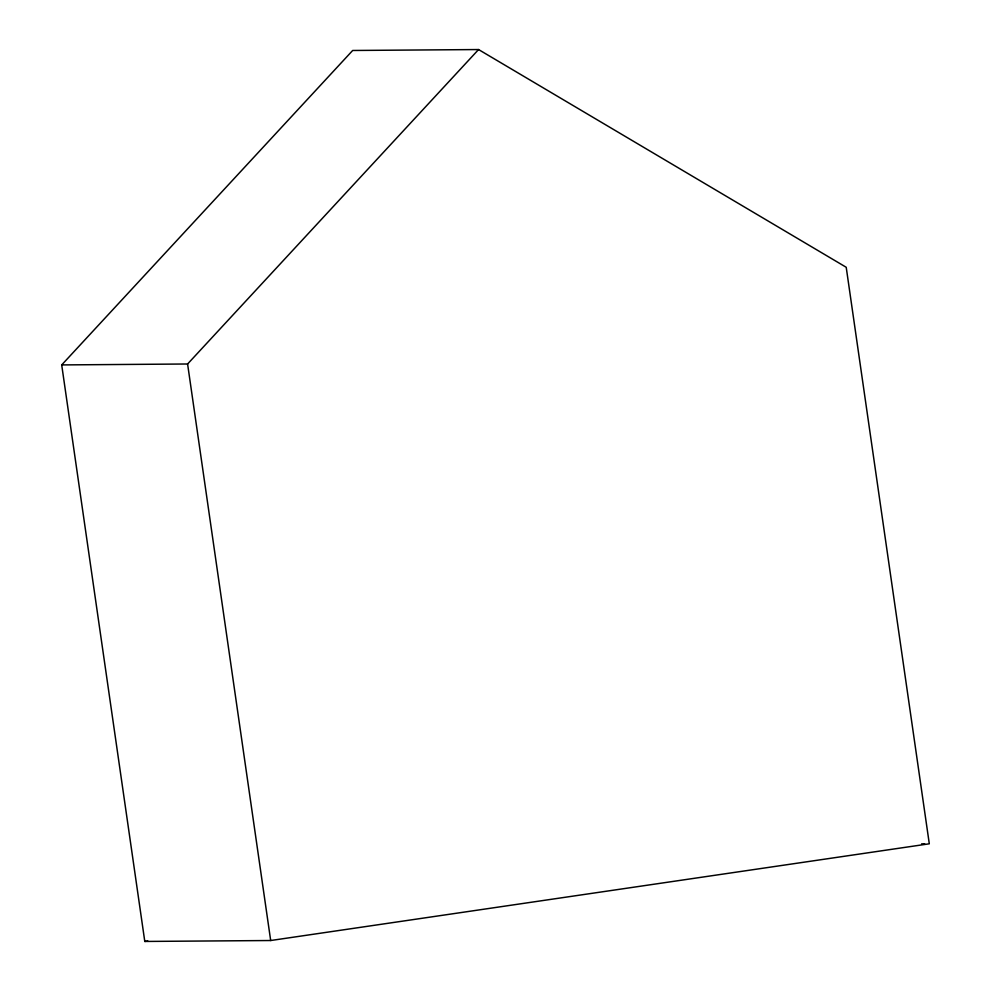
<?xml version="1.0" encoding="UTF-8"?>
<svg xmlns="http://www.w3.org/2000/svg" width="991" height="991" viewBox="0 0 991 991"><rect width="100%" height="100%" fill="white"/><g stroke="black" fill="none" stroke-linecap="round" stroke-linejoin="round"><path stroke-width="1.49" d="M61.702 364.923L352.672 50.479L478.566 49.55L846.215 267.273L929.298 843.799L270.679 940.521L144.785 941.45L61.702 364.923L187.596 363.994L478.566 49.55M144.785 941.45L147.845 941.004M921.618 843.861L924.69 843.837M187.596 363.994L270.679 940.521"/></g></svg>
